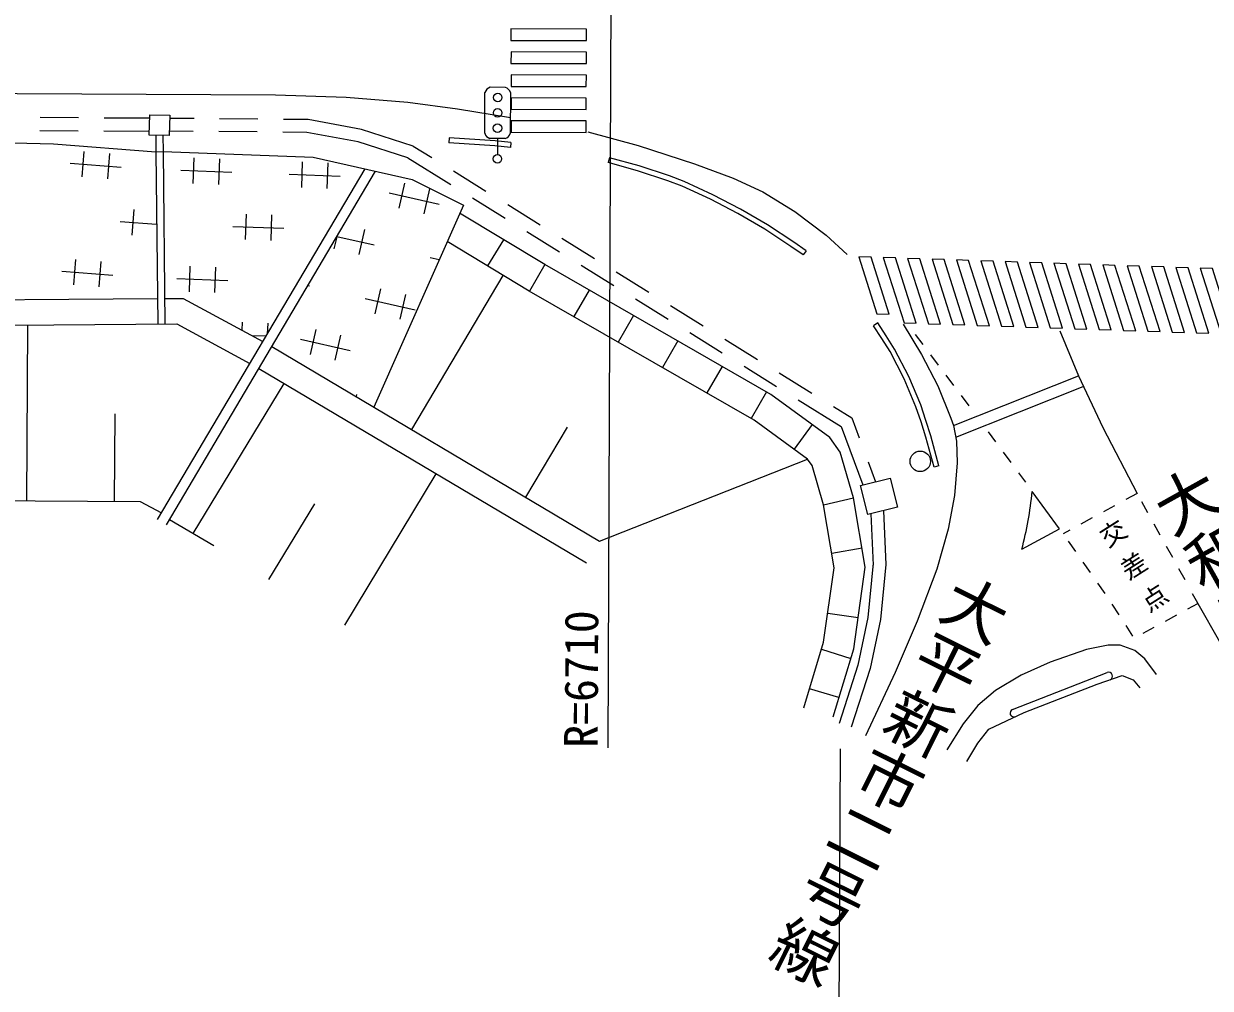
# Model space of a CAD drawing. Units: millimetres, scale not verified. Extents: x 40000 to 680000, y 20000 to 380000.
# Drawn here: x 144210 to 190647, y 244001 to 281776 of the extents above; entities that cross this region are included whole.
import ezdxf
from ezdxf.enums import TextEntityAlignment as Align

# ---------------------------------------------------------------- set-up
doc = ezdxf.new("R2010")
doc.units = ezdxf.units.MM
doc.header["$LTSCALE"] = 1000
for name, color, linetype, lineweight in [('M-BGD', 7, 'Continuous', 13), ('M-STR-HTXT', 7, 'Continuous', 13), ('M-STR-STRC', 7, 'Continuous', 13)]:
    doc.layers.add(name, color=color, linetype=linetype, lineweight=lineweight)
doc.layers.add('M-BMK-HTXT', color=7, linetype='Continuous')
doc.styles.add('@ＭＳ ゴシック', font='')
doc.styles.add('ＭＳ ゴシック', font='')
doc.styles.get('@ＭＳ ゴシック').set_extended_font_data('@MS Gothic')
doc.styles.get('ＭＳ ゴシック').set_extended_font_data('MS Gothic')

msp = doc.modelspace()

# ---------------------------------------------------------------- linework, layer by layer
at = {"layer": 'M-BGD'}
for p, q in [((146355, 278092), (144855, 278102)), ((149137, 278072), (147355, 278084)), ((150877, 278058), (149919, 278066)), ((153377, 278036), (151877, 278049)), ((155336, 278019), (154377, 278028)), ((157425, 277638), (155336, 278019)), ((146347, 277572), (144847, 277583)), ((149125, 277552), (147347, 277564)), ((149376, 277405), (149382, 276765)), ((149656, 277398), (149662, 276768)), ((150848, 277558), (149908, 277567)), ((153348, 277536), (151848, 277550)), ((155288, 277520), (154348, 277528)), ((157302, 277152), (155288, 277520)), ((159458, 276981), (157425, 277638)), ((149382, 276765), (149673, 276771)), ((149382, 276765), (149455, 270013)), ((149662, 276768), (149735, 270015)), ((159247, 276524), (157302, 277152)), ((159458, 276981), (160177, 276536)), ((163279, 277122), (163256, 276923)), ((159247, 276524), (160928, 275481)), ((149449, 262360), (157571, 276096)), ((149793, 262156), (157981, 276003)), ((161027, 276009), (162301, 275218)), ((161778, 274954), (163053, 274163)), ((161415, 274675), (157917, 266758)), ((163151, 274691), (164426, 273900)), ((163903, 273636), (165177, 272846)), ((165276, 273373), (166550, 272582)), ((174827, 272884), (174714, 272720)), ((166027, 272318), (167302, 271528)), ((167400, 272055), (168675, 271265)), ((168152, 271001), (169426, 270210)), ((169525, 270737), (170799, 269947)), ((170276, 269683), (171551, 268892)), ((171649, 269420), (172924, 268629)), ((153918, 269131), (166747, 261517)), ((153063, 268475), (153065, 268475)), ((153409, 268270), (166237, 260657)), ((172401, 268365), (173675, 267574)), ((173774, 268102), (175048, 267311)), ((174525, 267047), (176207, 266004)), ((175898, 266784), (176617, 266338)), ((176617, 266338), (176906, 265557)), ((176207, 266004), (177054, 263714)), ((177252, 264619), (177541, 263838)), ((180030, 264458), (179838, 264405)), ((175515, 262936), (176686, 263206)), ((187951, 263068), (188193, 262631)), ((177359, 262581), (177451, 260573)), ((177854, 262706), (177950, 260596)), ((149917, 262365), (151644, 261340)), ((188436, 262194), (188678, 261756)), ((188920, 261319), (189163, 260881)), ((177453, 260645), (177241, 258525)), ((177950, 260596), (177736, 258449)), ((189405, 260444), (189647, 260007)), ((177241, 258525), (176856, 256653)), ((177736, 258449), (177340, 256526)), ((175433, 257281), (176576, 256915)), ((176856, 256653), (176122, 254375)), ((177340, 256526), (176598, 254221))]:
    msp.add_line(p, q, dxfattribs=at)
for points in [[(149922, 278192), (149904, 277393), (149122, 277410), (149140, 278210)], [(178116, 263983), (178404, 262846), (177247, 262553), (176959, 263690)]]:
    msp.add_lwpolyline(points, close=True, dxfattribs=at)
for points in [[(134902, 271452), (134974, 277335), (145379, 277077), (149382, 276765)], [(163279, 277122), (162666, 277193), (160858, 277310), (160845, 277110)], [(149673, 276771), (155539, 276556), (159415, 275677), (161415, 274675)], [(163256, 276923), (162648, 276994), (160845, 277110)], [(174827, 272884), (174343, 273220), (173313, 273895), (172256, 274517), (171176, 275081), (170052, 275594), (169479, 275813), (168291, 276210), (167139, 276528), (167085, 276335)], [(174714, 272720), (174231, 273054), (173208, 273725), (172159, 274342), (171088, 274901), (169974, 275410), (169412, 275625), (168232, 276018), (167085, 276335)], [(177145, 260488), (176686, 263206), (176158, 264999), (175754, 265576), (173455, 267260), (164603, 272341), (161271, 274351)], [(174740, 254981), (175516, 257557), (175931, 260472), (175515, 262936), (175063, 264471), (174885, 264725), (172800, 266252), (163995, 271307), (160783, 273244)], [(110894, 272424), (123343, 272548), (129896, 272324), (139037, 270932), (149444, 271013)], [(110977, 271425), (123331, 271548), (129804, 271326), (138965, 269931), (150197, 270019), (153064, 268474)], [(149724, 271015), (150446, 271021), (153574, 269335)], [(180030, 264458), (179705, 265635), (179521, 266243), (179315, 266847), (178852, 267956), (178291, 269033), (177966, 269557), (177635, 270056), (177468, 269945)], [(179838, 264405), (179513, 265580), (179331, 266182), (179128, 266776), (178671, 267871), (178117, 268934), (177798, 269449), (177468, 269945)], [(111543, 264599), (131900, 264274), (138477, 263127), (148767, 263065), (149600, 262616)], [(175889, 254635), (176691, 257298), (177145, 260488)], [(181979, 254152), (183367, 254808), (186215, 255917), (187195, 256250), (187624, 256079), (187896, 255771)], [(181123, 252880), (181551, 253604), (181979, 254152)]]:
    msp.add_lwpolyline(points, dxfattribs=at)
at = {"layer": 'M-STR-HTXT'}
for p, q in [((167189, 283413), (167071, 253413)), ((146566, 276777), (146488, 275780)), ((146029, 276317), (148023, 276162)), ((147563, 276699), (147485, 275702)), ((150871, 276520), (150835, 275521)), ((151871, 276483), (151834, 275484)), ((155111, 276365), (155075, 275365)), ((156111, 276328), (156074, 275329)), ((150353, 276039), (152352, 275966)), ((154593, 275883), (156592, 275810)), ((159112, 275534), (158891, 274558)), ((158514, 275157), (160464, 274714)), ((160087, 275313), (159866, 274337)), ((148516, 274497), (148439, 273500)), ((147979, 274037), (149413, 273926)), ((152914, 274323), (152877, 273323)), ((153913, 274286), (153876, 273287)), ((152396, 273841), (154394, 273768)), ((157549, 273713), (157328, 272738)), ((156460, 273431), (156353, 272959)), ((156468, 273445), (157926, 273115)), ((162984, 273318), (162364, 272290)), ((160113, 272619), (160470, 272538)), ((146237, 272547), (146159, 271550)), ((147234, 272469), (147156, 271472)), ((150716, 272280), (150679, 271281)), ((151715, 272244), (151679, 271244)), ((164603, 272341), (164006, 271300)), ((145699, 272087), (147693, 271932)), ((150198, 271799), (152197, 271726)), ((159395, 265881), (162979, 271919)), ((155334, 271527), (155388, 271515)), ((158174, 271396), (157952, 270421)), ((166338, 271345), (165740, 270305)), ((157575, 271019), (159526, 270577)), ((159149, 271175), (158928, 270200)), ((168072, 270350), (167475, 269309)), ((144332, 263092), (144373, 269973)), ((152758, 270083), (152747, 269781)), ((153758, 270046), (153742, 269620)), ((153141, 269568), (153699, 269548)), ((155037, 269419), (156988, 268977)), ((155636, 269796), (155414, 268821)), ((156611, 269575), (156390, 268600)), ((169807, 269354), (169209, 268313)), ((171541, 268358), (170944, 267318)), ((150847, 261806), (154402, 267681)), ((157235, 267259), (157216, 267174)), ((173276, 267363), (172679, 266322)), ((147765, 263071), (147785, 266504)), ((163863, 263229), (165491, 265973)), ((175069, 266078), (174360, 265110)), ((166747, 261517), (174885, 264725)), ((156772, 258221), (160358, 264146)), ((153809, 260014), (155602, 262976)), ((177019, 261234), (175836, 261035)), ((176863, 258508), (175675, 258677)), ((176114, 255383), (174965, 255730)), ((176157, 253377), (176114, 242377))]:
    msp.add_line(p, q, dxfattribs=at)
at = {"layer": 'M-STR-STRC'}
for p, q in [((162254, 277487), (162262, 279087)), ((163063, 279283), (162463, 279286)), ((163262, 279082), (163254, 277482)), ((163053, 277283), (162453, 277286)), ((162753, 277284), (162749, 276651)), ((179094, 269611), (179394, 269210)), ((179694, 268810), (179994, 268410)), ((180294, 268010), (180594, 267610)), ((180604, 266040), (185486, 267981)), ((180684, 265587), (185678, 267573)), ((180893, 267210), (181193, 266810)), ((181949, 265799), (182246, 265397)), ((182543, 264994), (182840, 264592)), ((183137, 264190), (183411, 263818)), ((187782, 263379), (187343, 263139)), ((186904, 262899), (186465, 262660)), ((186026, 262420), (185587, 262180)), ((185149, 261941), (184888, 261798)), ((185087, 261514), (185372, 261104)), ((185658, 260693), (185944, 260283)), ((186230, 259873), (186516, 259463)), ((189936, 259465), (191658, 256434)), ((186791, 259046), (187064, 258626)), ((189774, 258864), (190157, 259073)), ((187336, 258207), (187609, 257788)), ((188896, 258385), (189335, 258625)), ((188018, 257907), (188457, 258146)), ((182906, 254916), (186618, 256367))]:
    msp.add_line(p, q, dxfattribs=at)
for points in [[(166235, 281566), (163278, 281573), (163276, 281123), (166233, 281116)], [(166232, 280666), (163281, 280673), (163279, 280223), (166230, 280216)], [(166229, 279766), (163284, 279773), (163282, 279323), (166227, 279316)], [(166226, 278867), (163287, 278874), (163285, 278424), (166224, 278417)], [(163290, 277974), (163288, 277524), (166221, 277517), (166223, 277967)], [(177373, 272637), (176896, 272653), (177604, 270416), (178081, 270400)], [(179138, 270045), (178327, 272605), (177850, 272621), (178661, 270061)], [(178804, 272588), (179615, 270028), (180092, 270012), (179281, 272572)], [(179759, 272556), (180569, 269996), (181047, 269979), (180236, 272540)], [(180713, 272524), (181524, 269963), (182001, 269947), (181190, 272507)], [(181667, 272491), (182478, 269930), (182955, 269914), (182144, 272475)], [(182622, 272459), (183433, 269898), (183910, 269881), (183099, 272443)], [(183576, 272427), (184387, 269865), (184864, 269849), (184053, 272410)], [(184530, 272394), (185342, 269832), (185819, 269816), (185007, 272378)], [(185485, 272362), (186296, 269800), (186773, 269784), (185962, 272346)], [(186439, 272330), (187250, 269767), (187728, 269751), (186916, 272313)], [(187393, 272297), (188205, 269734), (188682, 269718), (187870, 272281)], [(188348, 272265), (189159, 269702), (189636, 269686), (188825, 272249)], [(189302, 272233), (190114, 269669), (190591, 269653), (189779, 272216)], [(190256, 272200), (191068, 269637), (191545, 269620), (190733, 272184)]]:
    msp.add_lwpolyline(points, close=True, dxfattribs=at)
for points in [[(119305, 279145), (131302, 279105), (154070, 278985), (156827, 278898), (159242, 278699), (161183, 278445), (163258, 278110)], [(166288, 277542), (168252, 277011), (170460, 276293), (171980, 275725), (173140, 275189), (174387, 274426), (175612, 273491), (176432, 272735)], [(178628, 270011), (179352, 268821), (179990, 267589), (180497, 266332), (180604, 266040), (180714, 265422), (180747, 264578), (180634, 263296), (180386, 261980), (179952, 260416), (179176, 258374), (178314, 256374), (177158, 253884)], [(184754, 269753), (185486, 267981), (186437, 265961), (187782, 263379)], [(183271, 261196), (184740, 261996), (183677, 263451)], [(188547, 256294), (188083, 256906), (187696, 257236), (187120, 257437), (186646, 257444), (185806, 257263), (184381, 256772), (183251, 256270), (182242, 255662), (181546, 255072), (180975, 254357), (180340, 253339)]]:
    msp.add_lwpolyline(points, dxfattribs=at)
for centre, radius in [((162761, 278884), 167), ((162758, 278284), 167), ((162755, 277684), 167), ((162748, 276484), 167), ((179297, 264638), 400)]:
    msp.add_circle(centre, radius, dxfattribs=at)
for centre, radius, start, end in [((162548, 278999), 299, 106.4794, 162.9213), ((162950, 278972), 331, 19.4044, 69.9964), ((162523, 277554), 277, 194.0139, 255.3869), ((162977, 277560), 288, 285.2319, 344.1689), ((170017, 264746), 13722, 345.0084, 354.5855), ((186673, 256227), 150, 291.347, 111.347), ((182961, 254776), 150, 111.347, 291.347)]:
    msp.add_arc(centre, radius, start, end, dxfattribs=at)

# ---------------------------------------------------------------- texts
at = {"layer": 'M-BMK-HTXT', "style": '@ＭＳ ゴシック'}
for s, rotation, p in [('大和農免道', 299.171, (189106, 264212)), ('大平新市二号線', 243.555, (182000, 260000))]:
    msp.add_text(s, height=1833, rotation=rotation, dxfattribs=at).set_placement(p, align=Align.MIDDLE_LEFT)
at = {"layer": 'M-STR-HTXT', "style": 'ＭＳ ゴシック'}
msp.add_text('R=6710', height=1320, rotation=89.774, dxfattribs=at).set_placement((167071, 253413), align=Align.BOTTOM_LEFT)
at = {"layer": 'M-STR-STRC', "insert": (186533, 262224), "char_height": 733.1, "attachment_point": 4, "rotation": 302.498, "style": '@ＭＳ ゴシック'}
msp.add_mtext('\\T1.5;交差点', dxfattribs=at)

doc.saveas('drawing.dxf')
